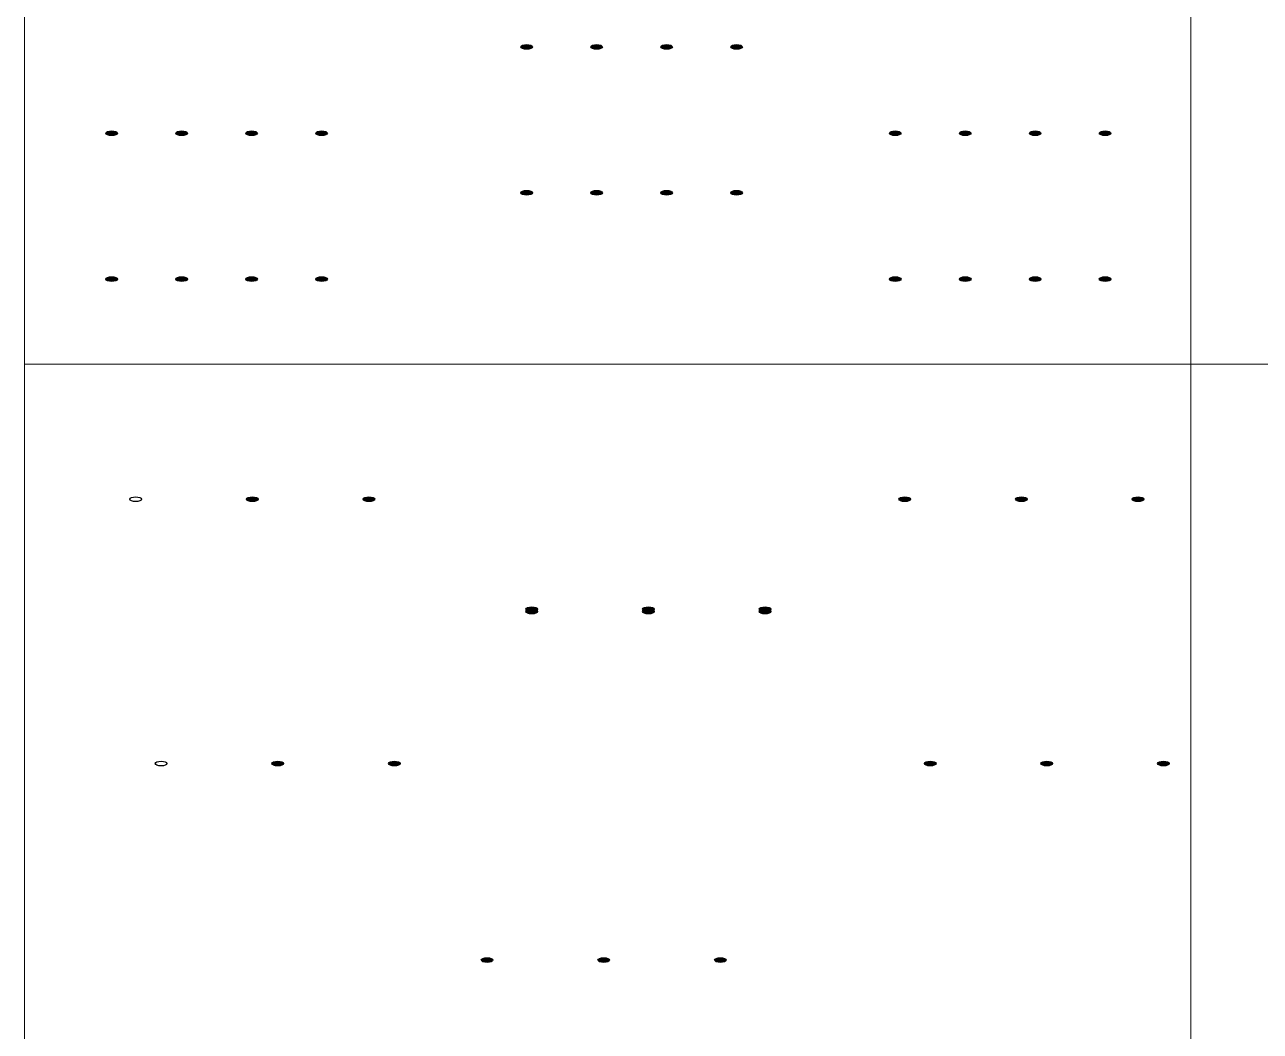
# Model space of a CAD drawing. Header units: millimetres. Extents: x -182 to 395, y -757 to 122.
# Drawn here: x -120.23 to -109.63, y -215.29 to -206.66 of the extents above; entities that cross this region are included whole.
import ezdxf

# ---------------------------------------------------------------- set-up
doc = ezdxf.new("R2010")
doc.units = ezdxf.units.MM
doc.layers.add('KY2WL', color=7, linetype='Continuous')
doc.layers.add('KY6WL', color=7, linetype='Continuous')

msp = doc.modelspace()

# ---------------------------------------------------------------- hatches: boundary and pattern name
at = {"layer": 'KY2WL'}
h = msp.add_hatch(color=256, dxfattribs=at)
edge = h.paths.add_edge_path()
edge.add_ellipse((-115.924, -206.849), major_axis=(-0.05, 0), ratio=0.4, start_angle=180, end_angle=360)
edge.add_ellipse((-115.924, -206.849), major_axis=(-0.05, 0), ratio=0.4, start_angle=0, end_angle=180)
h = msp.add_hatch(color=256, dxfattribs=at)
edge = h.paths.add_edge_path()
edge.add_ellipse((-115.924, -206.849), major_axis=(-0.05, 0), ratio=0.4, start_angle=180, end_angle=360)
edge.add_ellipse((-115.924, -206.849), major_axis=(-0.05, 0), ratio=0.4, start_angle=0, end_angle=180)
h = msp.add_hatch(color=256, dxfattribs=at)
edge = h.paths.add_edge_path()
edge.add_ellipse((-115.924, -206.849), major_axis=(-0.05, 0), ratio=0.4, start_angle=180, end_angle=360)
edge.add_ellipse((-115.924, -206.849), major_axis=(-0.05, 0), ratio=0.4, start_angle=0, end_angle=180)
h = msp.add_hatch(color=256, dxfattribs=at)
edge = h.paths.add_edge_path()
edge.add_ellipse((-115.924, -206.849), major_axis=(-0.05, 0), ratio=0.4, start_angle=180, end_angle=360)
edge.add_ellipse((-115.924, -206.849), major_axis=(-0.05, 0), ratio=0.4, start_angle=0, end_angle=180)
h = msp.add_hatch(color=256, dxfattribs=at)
edge = h.paths.add_edge_path()
edge.add_ellipse((-115.324, -206.849), major_axis=(-0.05, 0), ratio=0.4, start_angle=180, end_angle=360)
edge.add_ellipse((-115.324, -206.849), major_axis=(-0.05, 0), ratio=0.4, start_angle=0, end_angle=180)
h = msp.add_hatch(color=256, dxfattribs=at)
edge = h.paths.add_edge_path()
edge.add_ellipse((-115.324, -206.849), major_axis=(-0.05, 0), ratio=0.4, start_angle=180, end_angle=360)
edge.add_ellipse((-115.324, -206.849), major_axis=(-0.05, 0), ratio=0.4, start_angle=0, end_angle=180)
h = msp.add_hatch(color=256, dxfattribs=at)
edge = h.paths.add_edge_path()
edge.add_ellipse((-115.324, -206.849), major_axis=(-0.05, 0), ratio=0.4, start_angle=180, end_angle=360)
edge.add_ellipse((-115.324, -206.849), major_axis=(-0.05, 0), ratio=0.4, start_angle=0, end_angle=180)
h = msp.add_hatch(color=256, dxfattribs=at)
edge = h.paths.add_edge_path()
edge.add_ellipse((-115.324, -206.849), major_axis=(-0.05, 0), ratio=0.4, start_angle=180, end_angle=360)
edge.add_ellipse((-115.324, -206.849), major_axis=(-0.05, 0), ratio=0.4, start_angle=0, end_angle=180)
h = msp.add_hatch(color=256, dxfattribs=at)
edge = h.paths.add_edge_path()
edge.add_ellipse((-114.724, -206.849), major_axis=(0.05, 0), ratio=0.4, start_angle=0, end_angle=180)
edge.add_ellipse((-114.724, -206.849), major_axis=(0.05, 0), ratio=0.4, start_angle=180, end_angle=360)
h = msp.add_hatch(color=256, dxfattribs=at)
edge = h.paths.add_edge_path()
edge.add_ellipse((-114.724, -206.849), major_axis=(0.05, 0), ratio=0.4, start_angle=0, end_angle=180)
edge.add_ellipse((-114.724, -206.849), major_axis=(0.05, 0), ratio=0.4, start_angle=180, end_angle=360)
h = msp.add_hatch(color=256, dxfattribs=at)
edge = h.paths.add_edge_path()
edge.add_ellipse((-114.724, -206.849), major_axis=(0.05, 0), ratio=0.4, start_angle=0, end_angle=180)
edge.add_ellipse((-114.724, -206.849), major_axis=(0.05, 0), ratio=0.4, start_angle=180, end_angle=360)
h = msp.add_hatch(color=256, dxfattribs=at)
edge = h.paths.add_edge_path()
edge.add_ellipse((-114.724, -206.849), major_axis=(0.05, 0), ratio=0.4, start_angle=0, end_angle=180)
edge.add_ellipse((-114.724, -206.849), major_axis=(0.05, 0), ratio=0.4, start_angle=180, end_angle=360)
h = msp.add_hatch(color=256, dxfattribs=at)
edge = h.paths.add_edge_path()
edge.add_ellipse((-114.124, -206.849), major_axis=(0.05, 0), ratio=0.4, start_angle=0, end_angle=180)
edge.add_ellipse((-114.124, -206.849), major_axis=(0.05, 0), ratio=0.4, start_angle=180, end_angle=360)
h = msp.add_hatch(color=256, dxfattribs=at)
edge = h.paths.add_edge_path()
edge.add_ellipse((-114.124, -206.849), major_axis=(0.05, 0), ratio=0.4, start_angle=0, end_angle=180)
edge.add_ellipse((-114.124, -206.849), major_axis=(0.05, 0), ratio=0.4, start_angle=180, end_angle=360)
h = msp.add_hatch(color=256, dxfattribs=at)
edge = h.paths.add_edge_path()
edge.add_ellipse((-114.124, -206.849), major_axis=(0.05, 0), ratio=0.4, start_angle=0, end_angle=180)
edge.add_ellipse((-114.124, -206.849), major_axis=(0.05, 0), ratio=0.4, start_angle=180, end_angle=360)
h = msp.add_hatch(color=256, dxfattribs=at)
edge = h.paths.add_edge_path()
edge.add_ellipse((-114.124, -206.849), major_axis=(0.05, 0), ratio=0.4, start_angle=0, end_angle=180)
edge.add_ellipse((-114.124, -206.849), major_axis=(0.05, 0), ratio=0.4, start_angle=180, end_angle=360)
h = msp.add_hatch(color=256, dxfattribs=at)
edge = h.paths.add_edge_path()
edge.add_ellipse((-119.482, -207.589), major_axis=(-0.05, 0), ratio=0.4, start_angle=180, end_angle=360)
edge.add_ellipse((-119.482, -207.589), major_axis=(-0.05, 0), ratio=0.4, start_angle=0, end_angle=180)
h = msp.add_hatch(color=256, dxfattribs=at)
edge = h.paths.add_edge_path()
edge.add_ellipse((-119.482, -207.589), major_axis=(-0.05, 0), ratio=0.4, start_angle=180, end_angle=360)
edge.add_ellipse((-119.482, -207.589), major_axis=(-0.05, 0), ratio=0.4, start_angle=0, end_angle=180)
h = msp.add_hatch(color=256, dxfattribs=at)
edge = h.paths.add_edge_path()
edge.add_ellipse((-118.882, -207.589), major_axis=(0.05, 0), ratio=0.4, start_angle=0, end_angle=180)
edge.add_ellipse((-118.882, -207.589), major_axis=(0.05, 0), ratio=0.4, start_angle=180, end_angle=360)
h = msp.add_hatch(color=256, dxfattribs=at)
edge = h.paths.add_edge_path()
edge.add_ellipse((-118.882, -207.589), major_axis=(0.05, 0), ratio=0.4, start_angle=0, end_angle=180)
edge.add_ellipse((-118.882, -207.589), major_axis=(0.05, 0), ratio=0.4, start_angle=180, end_angle=360)
h = msp.add_hatch(color=256, dxfattribs=at)
edge = h.paths.add_edge_path()
edge.add_ellipse((-118.282, -207.589), major_axis=(0.05, 0), ratio=0.4, start_angle=0, end_angle=180)
edge.add_ellipse((-118.282, -207.589), major_axis=(0.05, 0), ratio=0.4, start_angle=180, end_angle=360)
h = msp.add_hatch(color=256, dxfattribs=at)
edge = h.paths.add_edge_path()
edge.add_ellipse((-118.282, -207.589), major_axis=(0.05, 0), ratio=0.4, start_angle=0, end_angle=180)
edge.add_ellipse((-118.282, -207.589), major_axis=(0.05, 0), ratio=0.4, start_angle=180, end_angle=360)
h = msp.add_hatch(color=256, dxfattribs=at)
edge = h.paths.add_edge_path()
edge.add_ellipse((-117.682, -207.589), major_axis=(-0.05, 0), ratio=0.4, start_angle=180, end_angle=360)
edge.add_ellipse((-117.682, -207.589), major_axis=(-0.05, 0), ratio=0.4, start_angle=0, end_angle=180)
h = msp.add_hatch(color=256, dxfattribs=at)
edge = h.paths.add_edge_path()
edge.add_ellipse((-117.682, -207.589), major_axis=(-0.05, 0), ratio=0.4, start_angle=180, end_angle=360)
edge.add_ellipse((-117.682, -207.589), major_axis=(-0.05, 0), ratio=0.4, start_angle=0, end_angle=180)
h = msp.add_hatch(color=256, dxfattribs=at)
edge = h.paths.add_edge_path()
edge.add_ellipse((-112.764, -207.589), major_axis=(0.05, 0), ratio=0.4, start_angle=0, end_angle=180)
edge.add_ellipse((-112.764, -207.589), major_axis=(0.05, 0), ratio=0.4, start_angle=180, end_angle=360)
h = msp.add_hatch(color=256, dxfattribs=at)
edge = h.paths.add_edge_path()
edge.add_ellipse((-112.764, -207.589), major_axis=(0.05, 0), ratio=0.4, start_angle=0, end_angle=180)
edge.add_ellipse((-112.764, -207.589), major_axis=(0.05, 0), ratio=0.4, start_angle=180, end_angle=360)
h = msp.add_hatch(color=256, dxfattribs=at)
edge = h.paths.add_edge_path()
edge.add_ellipse((-112.164, -207.589), major_axis=(-0.05, 0), ratio=0.4, start_angle=180, end_angle=360)
edge.add_ellipse((-112.164, -207.589), major_axis=(-0.05, 0), ratio=0.4, start_angle=0, end_angle=180)
h = msp.add_hatch(color=256, dxfattribs=at)
edge = h.paths.add_edge_path()
edge.add_ellipse((-112.164, -207.589), major_axis=(-0.05, 0), ratio=0.4, start_angle=180, end_angle=360)
edge.add_ellipse((-112.164, -207.589), major_axis=(-0.05, 0), ratio=0.4, start_angle=0, end_angle=180)
h = msp.add_hatch(color=256, dxfattribs=at)
edge = h.paths.add_edge_path()
edge.add_ellipse((-111.564, -207.589), major_axis=(-0.05, 0), ratio=0.4, start_angle=180, end_angle=360)
edge.add_ellipse((-111.564, -207.589), major_axis=(-0.05, 0), ratio=0.4, start_angle=0, end_angle=180)
h = msp.add_hatch(color=256, dxfattribs=at)
edge = h.paths.add_edge_path()
edge.add_ellipse((-111.564, -207.589), major_axis=(-0.05, 0), ratio=0.4, start_angle=180, end_angle=360)
edge.add_ellipse((-111.564, -207.589), major_axis=(-0.05, 0), ratio=0.4, start_angle=0, end_angle=180)
h = msp.add_hatch(color=256, dxfattribs=at)
edge = h.paths.add_edge_path()
edge.add_ellipse((-110.964, -207.589), major_axis=(0.05, 0), ratio=0.4, start_angle=0, end_angle=180)
edge.add_ellipse((-110.964, -207.589), major_axis=(0.05, 0), ratio=0.4, start_angle=180, end_angle=360)
h = msp.add_hatch(color=256, dxfattribs=at)
edge = h.paths.add_edge_path()
edge.add_ellipse((-110.964, -207.589), major_axis=(0.05, 0), ratio=0.4, start_angle=0, end_angle=180)
edge.add_ellipse((-110.964, -207.589), major_axis=(0.05, 0), ratio=0.4, start_angle=180, end_angle=360)
h = msp.add_hatch(color=256, dxfattribs=at)
edge = h.paths.add_edge_path()
edge.add_ellipse((-115.924, -208.099), major_axis=(-0.05, 0), ratio=0.4, start_angle=180, end_angle=360)
edge.add_ellipse((-115.924, -208.099), major_axis=(-0.05, 0), ratio=0.4, start_angle=0, end_angle=180)
h = msp.add_hatch(color=256, dxfattribs=at)
edge = h.paths.add_edge_path()
edge.add_ellipse((-115.924, -208.099), major_axis=(-0.05, 0), ratio=0.4, start_angle=180, end_angle=360)
edge.add_ellipse((-115.924, -208.099), major_axis=(-0.05, 0), ratio=0.4, start_angle=0, end_angle=180)
h = msp.add_hatch(color=256, dxfattribs=at)
edge = h.paths.add_edge_path()
edge.add_ellipse((-115.924, -208.099), major_axis=(-0.05, 0), ratio=0.4, start_angle=180, end_angle=360)
edge.add_ellipse((-115.924, -208.099), major_axis=(-0.05, 0), ratio=0.4, start_angle=0, end_angle=180)
h = msp.add_hatch(color=256, dxfattribs=at)
edge = h.paths.add_edge_path()
edge.add_ellipse((-115.924, -208.099), major_axis=(-0.05, 0), ratio=0.4, start_angle=180, end_angle=360)
edge.add_ellipse((-115.924, -208.099), major_axis=(-0.05, 0), ratio=0.4, start_angle=0, end_angle=180)
h = msp.add_hatch(color=256, dxfattribs=at)
edge = h.paths.add_edge_path()
edge.add_ellipse((-115.324, -208.099), major_axis=(-0.05, 0), ratio=0.4, start_angle=180, end_angle=360)
edge.add_ellipse((-115.324, -208.099), major_axis=(-0.05, 0), ratio=0.4, start_angle=0, end_angle=180)
h = msp.add_hatch(color=256, dxfattribs=at)
edge = h.paths.add_edge_path()
edge.add_ellipse((-115.324, -208.099), major_axis=(-0.05, 0), ratio=0.4, start_angle=180, end_angle=360)
edge.add_ellipse((-115.324, -208.099), major_axis=(-0.05, 0), ratio=0.4, start_angle=0, end_angle=180)
h = msp.add_hatch(color=256, dxfattribs=at)
edge = h.paths.add_edge_path()
edge.add_ellipse((-115.324, -208.099), major_axis=(-0.05, 0), ratio=0.4, start_angle=180, end_angle=360)
edge.add_ellipse((-115.324, -208.099), major_axis=(-0.05, 0), ratio=0.4, start_angle=0, end_angle=180)
h = msp.add_hatch(color=256, dxfattribs=at)
edge = h.paths.add_edge_path()
edge.add_ellipse((-115.324, -208.099), major_axis=(-0.05, 0), ratio=0.4, start_angle=180, end_angle=360)
edge.add_ellipse((-115.324, -208.099), major_axis=(-0.05, 0), ratio=0.4, start_angle=0, end_angle=180)
h = msp.add_hatch(color=256, dxfattribs=at)
edge = h.paths.add_edge_path()
edge.add_ellipse((-114.724, -208.099), major_axis=(0.05, 0), ratio=0.4, start_angle=0, end_angle=180)
edge.add_ellipse((-114.724, -208.099), major_axis=(0.05, 0), ratio=0.4, start_angle=180, end_angle=360)
h = msp.add_hatch(color=256, dxfattribs=at)
edge = h.paths.add_edge_path()
edge.add_ellipse((-114.724, -208.099), major_axis=(0.05, 0), ratio=0.4, start_angle=0, end_angle=180)
edge.add_ellipse((-114.724, -208.099), major_axis=(0.05, 0), ratio=0.4, start_angle=180, end_angle=360)
h = msp.add_hatch(color=256, dxfattribs=at)
edge = h.paths.add_edge_path()
edge.add_ellipse((-114.724, -208.099), major_axis=(0.05, 0), ratio=0.4, start_angle=0, end_angle=180)
edge.add_ellipse((-114.724, -208.099), major_axis=(0.05, 0), ratio=0.4, start_angle=180, end_angle=360)
h = msp.add_hatch(color=256, dxfattribs=at)
edge = h.paths.add_edge_path()
edge.add_ellipse((-114.724, -208.099), major_axis=(0.05, 0), ratio=0.4, start_angle=0, end_angle=180)
edge.add_ellipse((-114.724, -208.099), major_axis=(0.05, 0), ratio=0.4, start_angle=180, end_angle=360)
h = msp.add_hatch(color=256, dxfattribs=at)
edge = h.paths.add_edge_path()
edge.add_ellipse((-114.124, -208.099), major_axis=(0.05, 0), ratio=0.4, start_angle=0, end_angle=180)
edge.add_ellipse((-114.124, -208.099), major_axis=(0.05, 0), ratio=0.4, start_angle=180, end_angle=360)
h = msp.add_hatch(color=256, dxfattribs=at)
edge = h.paths.add_edge_path()
edge.add_ellipse((-114.124, -208.099), major_axis=(0.05, 0), ratio=0.4, start_angle=0, end_angle=180)
edge.add_ellipse((-114.124, -208.099), major_axis=(0.05, 0), ratio=0.4, start_angle=180, end_angle=360)
h = msp.add_hatch(color=256, dxfattribs=at)
edge = h.paths.add_edge_path()
edge.add_ellipse((-114.124, -208.099), major_axis=(0.05, 0), ratio=0.4, start_angle=0, end_angle=180)
edge.add_ellipse((-114.124, -208.099), major_axis=(0.05, 0), ratio=0.4, start_angle=180, end_angle=360)
h = msp.add_hatch(color=256, dxfattribs=at)
edge = h.paths.add_edge_path()
edge.add_ellipse((-114.124, -208.099), major_axis=(0.05, 0), ratio=0.4, start_angle=0, end_angle=180)
edge.add_ellipse((-114.124, -208.099), major_axis=(0.05, 0), ratio=0.4, start_angle=180, end_angle=360)
h = msp.add_hatch(color=256, dxfattribs=at)
edge = h.paths.add_edge_path()
edge.add_ellipse((-119.482, -208.839), major_axis=(-0.05, 0), ratio=0.4, start_angle=180, end_angle=360)
edge.add_ellipse((-119.482, -208.839), major_axis=(-0.05, 0), ratio=0.4, start_angle=0, end_angle=180)
h = msp.add_hatch(color=256, dxfattribs=at)
edge = h.paths.add_edge_path()
edge.add_ellipse((-119.482, -208.839), major_axis=(-0.05, 0), ratio=0.4, start_angle=180, end_angle=360)
edge.add_ellipse((-119.482, -208.839), major_axis=(-0.05, 0), ratio=0.4, start_angle=0, end_angle=180)
h = msp.add_hatch(color=256, dxfattribs=at)
edge = h.paths.add_edge_path()
edge.add_ellipse((-118.882, -208.839), major_axis=(0.05, 0), ratio=0.4, start_angle=0, end_angle=180)
edge.add_ellipse((-118.882, -208.839), major_axis=(0.05, 0), ratio=0.4, start_angle=180, end_angle=360)
h = msp.add_hatch(color=256, dxfattribs=at)
edge = h.paths.add_edge_path()
edge.add_ellipse((-118.882, -208.839), major_axis=(0.05, 0), ratio=0.4, start_angle=0, end_angle=180)
edge.add_ellipse((-118.882, -208.839), major_axis=(0.05, 0), ratio=0.4, start_angle=180, end_angle=360)
h = msp.add_hatch(color=256, dxfattribs=at)
edge = h.paths.add_edge_path()
edge.add_ellipse((-118.282, -208.839), major_axis=(0.05, 0), ratio=0.4, start_angle=0, end_angle=180)
edge.add_ellipse((-118.282, -208.839), major_axis=(0.05, 0), ratio=0.4, start_angle=180, end_angle=360)
h = msp.add_hatch(color=256, dxfattribs=at)
edge = h.paths.add_edge_path()
edge.add_ellipse((-118.282, -208.839), major_axis=(0.05, 0), ratio=0.4, start_angle=0, end_angle=180)
edge.add_ellipse((-118.282, -208.839), major_axis=(0.05, 0), ratio=0.4, start_angle=180, end_angle=360)
h = msp.add_hatch(color=256, dxfattribs=at)
edge = h.paths.add_edge_path()
edge.add_ellipse((-117.682, -208.839), major_axis=(-0.05, 0), ratio=0.4, start_angle=180, end_angle=360)
edge.add_ellipse((-117.682, -208.839), major_axis=(-0.05, 0), ratio=0.4, start_angle=0, end_angle=180)
h = msp.add_hatch(color=256, dxfattribs=at)
edge = h.paths.add_edge_path()
edge.add_ellipse((-117.682, -208.839), major_axis=(-0.05, 0), ratio=0.4, start_angle=180, end_angle=360)
edge.add_ellipse((-117.682, -208.839), major_axis=(-0.05, 0), ratio=0.4, start_angle=0, end_angle=180)
h = msp.add_hatch(color=256, dxfattribs=at)
edge = h.paths.add_edge_path()
edge.add_ellipse((-112.764, -208.839), major_axis=(0.05, 0), ratio=0.4, start_angle=0, end_angle=180)
edge.add_ellipse((-112.764, -208.839), major_axis=(0.05, 0), ratio=0.4, start_angle=180, end_angle=360)
h = msp.add_hatch(color=256, dxfattribs=at)
edge = h.paths.add_edge_path()
edge.add_ellipse((-112.764, -208.839), major_axis=(0.05, 0), ratio=0.4, start_angle=0, end_angle=180)
edge.add_ellipse((-112.764, -208.839), major_axis=(0.05, 0), ratio=0.4, start_angle=180, end_angle=360)
h = msp.add_hatch(color=256, dxfattribs=at)
edge = h.paths.add_edge_path()
edge.add_ellipse((-112.164, -208.839), major_axis=(-0.05, 0), ratio=0.4, start_angle=180, end_angle=360)
edge.add_ellipse((-112.164, -208.839), major_axis=(-0.05, 0), ratio=0.4, start_angle=0, end_angle=180)
h = msp.add_hatch(color=256, dxfattribs=at)
edge = h.paths.add_edge_path()
edge.add_ellipse((-112.164, -208.839), major_axis=(-0.05, 0), ratio=0.4, start_angle=180, end_angle=360)
edge.add_ellipse((-112.164, -208.839), major_axis=(-0.05, 0), ratio=0.4, start_angle=0, end_angle=180)
h = msp.add_hatch(color=256, dxfattribs=at)
edge = h.paths.add_edge_path()
edge.add_ellipse((-111.564, -208.839), major_axis=(-0.05, 0), ratio=0.4, start_angle=180, end_angle=360)
edge.add_ellipse((-111.564, -208.839), major_axis=(-0.05, 0), ratio=0.4, start_angle=0, end_angle=180)
h = msp.add_hatch(color=256, dxfattribs=at)
edge = h.paths.add_edge_path()
edge.add_ellipse((-111.564, -208.839), major_axis=(-0.05, 0), ratio=0.4, start_angle=180, end_angle=360)
edge.add_ellipse((-111.564, -208.839), major_axis=(-0.05, 0), ratio=0.4, start_angle=0, end_angle=180)
h = msp.add_hatch(color=256, dxfattribs=at)
edge = h.paths.add_edge_path()
edge.add_ellipse((-110.964, -208.839), major_axis=(0.05, 0), ratio=0.4, start_angle=0, end_angle=180)
edge.add_ellipse((-110.964, -208.839), major_axis=(0.05, 0), ratio=0.4, start_angle=180, end_angle=360)
h = msp.add_hatch(color=256, dxfattribs=at)
edge = h.paths.add_edge_path()
edge.add_ellipse((-110.964, -208.839), major_axis=(0.05, 0), ratio=0.4, start_angle=0, end_angle=180)
edge.add_ellipse((-110.964, -208.839), major_axis=(0.05, 0), ratio=0.4, start_angle=180, end_angle=360)
h = msp.add_hatch(color=256, dxfattribs=at)
edge = h.paths.add_edge_path()
edge.add_ellipse((-118.276, -210.726), major_axis=(0.05, 0), ratio=0.4, start_angle=0, end_angle=180)
edge.add_ellipse((-118.276, -210.726), major_axis=(0.05, 0), ratio=0.4, start_angle=180, end_angle=360)
h = msp.add_hatch(color=256, dxfattribs=at)
edge = h.paths.add_edge_path()
edge.add_ellipse((-117.276, -210.726), major_axis=(0.05, 0), ratio=0.4, start_angle=0, end_angle=180)
edge.add_ellipse((-117.276, -210.726), major_axis=(0.05, 0), ratio=0.4, start_angle=180, end_angle=360)
h = msp.add_hatch(color=256, dxfattribs=at)
edge = h.paths.add_edge_path()
edge.add_ellipse((-112.682, -210.726), major_axis=(0.05, 0), ratio=0.4, start_angle=0, end_angle=180)
edge.add_ellipse((-112.682, -210.726), major_axis=(0.05, 0), ratio=0.4, start_angle=180, end_angle=360)
h = msp.add_hatch(color=256, dxfattribs=at)
edge = h.paths.add_edge_path()
edge.add_ellipse((-111.682, -210.726), major_axis=(0.05, 0), ratio=0.4, start_angle=0, end_angle=180)
edge.add_ellipse((-111.682, -210.726), major_axis=(0.05, 0), ratio=0.4, start_angle=180, end_angle=360)
h = msp.add_hatch(color=256, dxfattribs=at)
edge = h.paths.add_edge_path()
edge.add_ellipse((-110.682, -210.726), major_axis=(-0.05, 0), ratio=0.4, start_angle=180, end_angle=360)
edge.add_ellipse((-110.682, -210.726), major_axis=(-0.05, 0), ratio=0.4, start_angle=0, end_angle=180)
h = msp.add_hatch(color=256, dxfattribs=at)
edge = h.paths.add_edge_path()
edge.add_ellipse((-115.88, -211.669), major_axis=(-0.05, 0), ratio=0.4, start_angle=180, end_angle=360)
edge.add_ellipse((-115.88, -211.669), major_axis=(-0.05, 0), ratio=0.4, start_angle=0, end_angle=180)
h = msp.add_hatch(color=256, dxfattribs=at)
edge = h.paths.add_edge_path()
edge.add_ellipse((-114.88, -211.669), major_axis=(-0.05, 0), ratio=0.4, start_angle=180, end_angle=360)
edge.add_ellipse((-114.88, -211.669), major_axis=(-0.05, 0), ratio=0.4, start_angle=0, end_angle=180)
h = msp.add_hatch(color=256, dxfattribs=at)
edge = h.paths.add_edge_path()
edge.add_ellipse((-113.88, -211.669), major_axis=(0.05, 0), ratio=0.4, start_angle=0, end_angle=180)
edge.add_ellipse((-113.88, -211.669), major_axis=(0.05, 0), ratio=0.4, start_angle=180, end_angle=360)
h = msp.add_hatch(color=256, dxfattribs=at)
edge = h.paths.add_edge_path()
edge.add_ellipse((-115.88, -211.689), major_axis=(-0.05, 0), ratio=0.4, start_angle=180, end_angle=360)
edge.add_ellipse((-115.88, -211.689), major_axis=(-0.05, 0), ratio=0.4, start_angle=0, end_angle=180)
h = msp.add_hatch(color=256, dxfattribs=at)
edge = h.paths.add_edge_path()
edge.add_ellipse((-114.88, -211.689), major_axis=(-0.05, 0), ratio=0.4, start_angle=180, end_angle=360)
edge.add_ellipse((-114.88, -211.689), major_axis=(-0.05, 0), ratio=0.4, start_angle=0, end_angle=180)
h = msp.add_hatch(color=256, dxfattribs=at)
edge = h.paths.add_edge_path()
edge.add_ellipse((-113.88, -211.689), major_axis=(0.05, 0), ratio=0.4, start_angle=0, end_angle=180)
edge.add_ellipse((-113.88, -211.689), major_axis=(0.05, 0), ratio=0.4, start_angle=180, end_angle=360)
h = msp.add_hatch(color=256, dxfattribs=at)
edge = h.paths.add_edge_path()
edge.add_ellipse((-118.058, -212.992), major_axis=(-0.05, 0), ratio=0.4, start_angle=180, end_angle=360)
edge.add_ellipse((-118.058, -212.992), major_axis=(-0.05, 0), ratio=0.4, start_angle=0, end_angle=180)
h = msp.add_hatch(color=256, dxfattribs=at)
edge = h.paths.add_edge_path()
edge.add_ellipse((-117.058, -212.992), major_axis=(-0.05, 0), ratio=0.4, start_angle=180, end_angle=360)
edge.add_ellipse((-117.058, -212.992), major_axis=(-0.05, 0), ratio=0.4, start_angle=0, end_angle=180)
h = msp.add_hatch(color=256, dxfattribs=at)
edge = h.paths.add_edge_path()
edge.add_ellipse((-112.464, -212.992), major_axis=(-0.05, 0), ratio=0.4, start_angle=180, end_angle=360)
edge.add_ellipse((-112.464, -212.992), major_axis=(-0.05, 0), ratio=0.4, start_angle=0, end_angle=180)
h = msp.add_hatch(color=256, dxfattribs=at)
edge = h.paths.add_edge_path()
edge.add_ellipse((-111.464, -212.992), major_axis=(-0.05, 0), ratio=0.4, start_angle=180, end_angle=360)
edge.add_ellipse((-111.464, -212.992), major_axis=(-0.05, 0), ratio=0.4, start_angle=0, end_angle=180)
h = msp.add_hatch(color=256, dxfattribs=at)
edge = h.paths.add_edge_path()
edge.add_ellipse((-110.464, -212.992), major_axis=(0.05, 0), ratio=0.4, start_angle=0, end_angle=180)
edge.add_ellipse((-110.464, -212.992), major_axis=(0.05, 0), ratio=0.4, start_angle=180, end_angle=360)
h = msp.add_hatch(color=256, dxfattribs=at)
edge = h.paths.add_edge_path()
edge.add_ellipse((-116.263, -214.676), major_axis=(-0.05, 0), ratio=0.4, start_angle=180, end_angle=360)
edge.add_ellipse((-116.263, -214.676), major_axis=(-0.05, 0), ratio=0.4, start_angle=0, end_angle=180)
h = msp.add_hatch(color=256, dxfattribs=at)
edge = h.paths.add_edge_path()
edge.add_ellipse((-115.263, -214.676), major_axis=(-0.05, 0), ratio=0.4, start_angle=180, end_angle=360)
edge.add_ellipse((-115.263, -214.676), major_axis=(-0.05, 0), ratio=0.4, start_angle=0, end_angle=180)
h = msp.add_hatch(color=256, dxfattribs=at)
edge = h.paths.add_edge_path()
edge.add_ellipse((-114.263, -214.676), major_axis=(0.05, 0), ratio=0.4, start_angle=0, end_angle=180)
edge.add_ellipse((-114.263, -214.676), major_axis=(0.05, 0), ratio=0.4, start_angle=180, end_angle=360)

# ---------------------------------------------------------------- linework, layer by layer
at = {"lineweight": 20}
for p, q in [((-120.228, 10.812), (-120.228, -302.248)), ((-110.228, -100.788), (-110.228, -302.248))]:
    msp.add_line(p, q, dxfattribs=at)
at = {"layer": 'KY2WL', "lineweight": 20}
for p, q in [((-120.228, -209.568), (-35.228, -209.568)), ((-109.228, -209.568), (-120.228, -209.568))]:
    msp.add_line(p, q, dxfattribs=at)
at = {"layer": 'KY2WL'}
for centre in [(-115.924, -206.849), (-115.924, -206.849), (-115.924, -206.849), (-115.924, -206.849), (-115.324, -206.849), (-115.324, -206.849), (-115.324, -206.849), (-115.324, -206.849), (-114.724, -206.849), (-114.724, -206.849), (-114.724, -206.849), (-114.724, -206.849), (-114.124, -206.849), (-114.124, -206.849), (-114.124, -206.849), (-114.124, -206.849), (-118.882, -207.589), (-118.882, -207.589), (-118.282, -207.589), (-118.282, -207.589), (-117.682, -207.589), (-117.682, -207.589), (-112.764, -207.589), (-112.764, -207.589), (-111.564, -207.589), (-111.564, -207.589), (-110.964, -207.589), (-110.964, -207.589), (-115.924, -208.099), (-115.924, -208.099), (-115.924, -208.099), (-115.924, -208.099), (-115.324, -208.099), (-115.324, -208.099), (-115.324, -208.099), (-115.324, -208.099), (-114.724, -208.099), (-114.724, -208.099), (-114.724, -208.099), (-114.724, -208.099), (-114.124, -208.099), (-114.124, -208.099), (-114.124, -208.099), (-114.124, -208.099), (-118.882, -208.839), (-118.882, -208.839), (-118.282, -208.839), (-118.282, -208.839), (-117.682, -208.839), (-117.682, -208.839), (-112.764, -208.839), (-112.764, -208.839), (-111.564, -208.839), (-111.564, -208.839), (-110.964, -208.839), (-110.964, -208.839), (-119.276, -210.726), (-118.276, -210.726), (-117.276, -210.726), (-112.682, -210.726), (-111.682, -210.726), (-110.682, -210.726), (-114.88, -211.669), (-113.88, -211.669), (-114.88, -211.689), (-113.88, -211.689), (-119.058, -212.992), (-117.058, -212.992), (-111.464, -212.992), (-110.464, -212.992), (-115.263, -214.676), (-114.263, -214.676)]:
    msp.add_ellipse(centre, major_axis=(0.05, 0), ratio=0.4, dxfattribs=at)
for centre in [(-119.482, -207.589), (-119.482, -207.589), (-112.164, -207.589), (-112.164, -207.589), (-119.482, -208.839), (-119.482, -208.839), (-112.164, -208.839), (-112.164, -208.839), (-115.88, -211.669), (-115.88, -211.689), (-118.058, -212.992), (-112.464, -212.992), (-116.263, -214.676)]:
    msp.add_ellipse(centre, major_axis=(-0.05, 0), ratio=0.4, start_param=3.141593, end_param=9.424778, dxfattribs=at)
at = {"layer": 'KY6WL', "lineweight": 20}
for p, q in [((-120.228, -376.548), (-120.228, 10.812)), ((-110.228, -376.548), (-110.228, 10.812))]:
    msp.add_line(p, q, dxfattribs=at)

doc.saveas('drawing.dxf')
